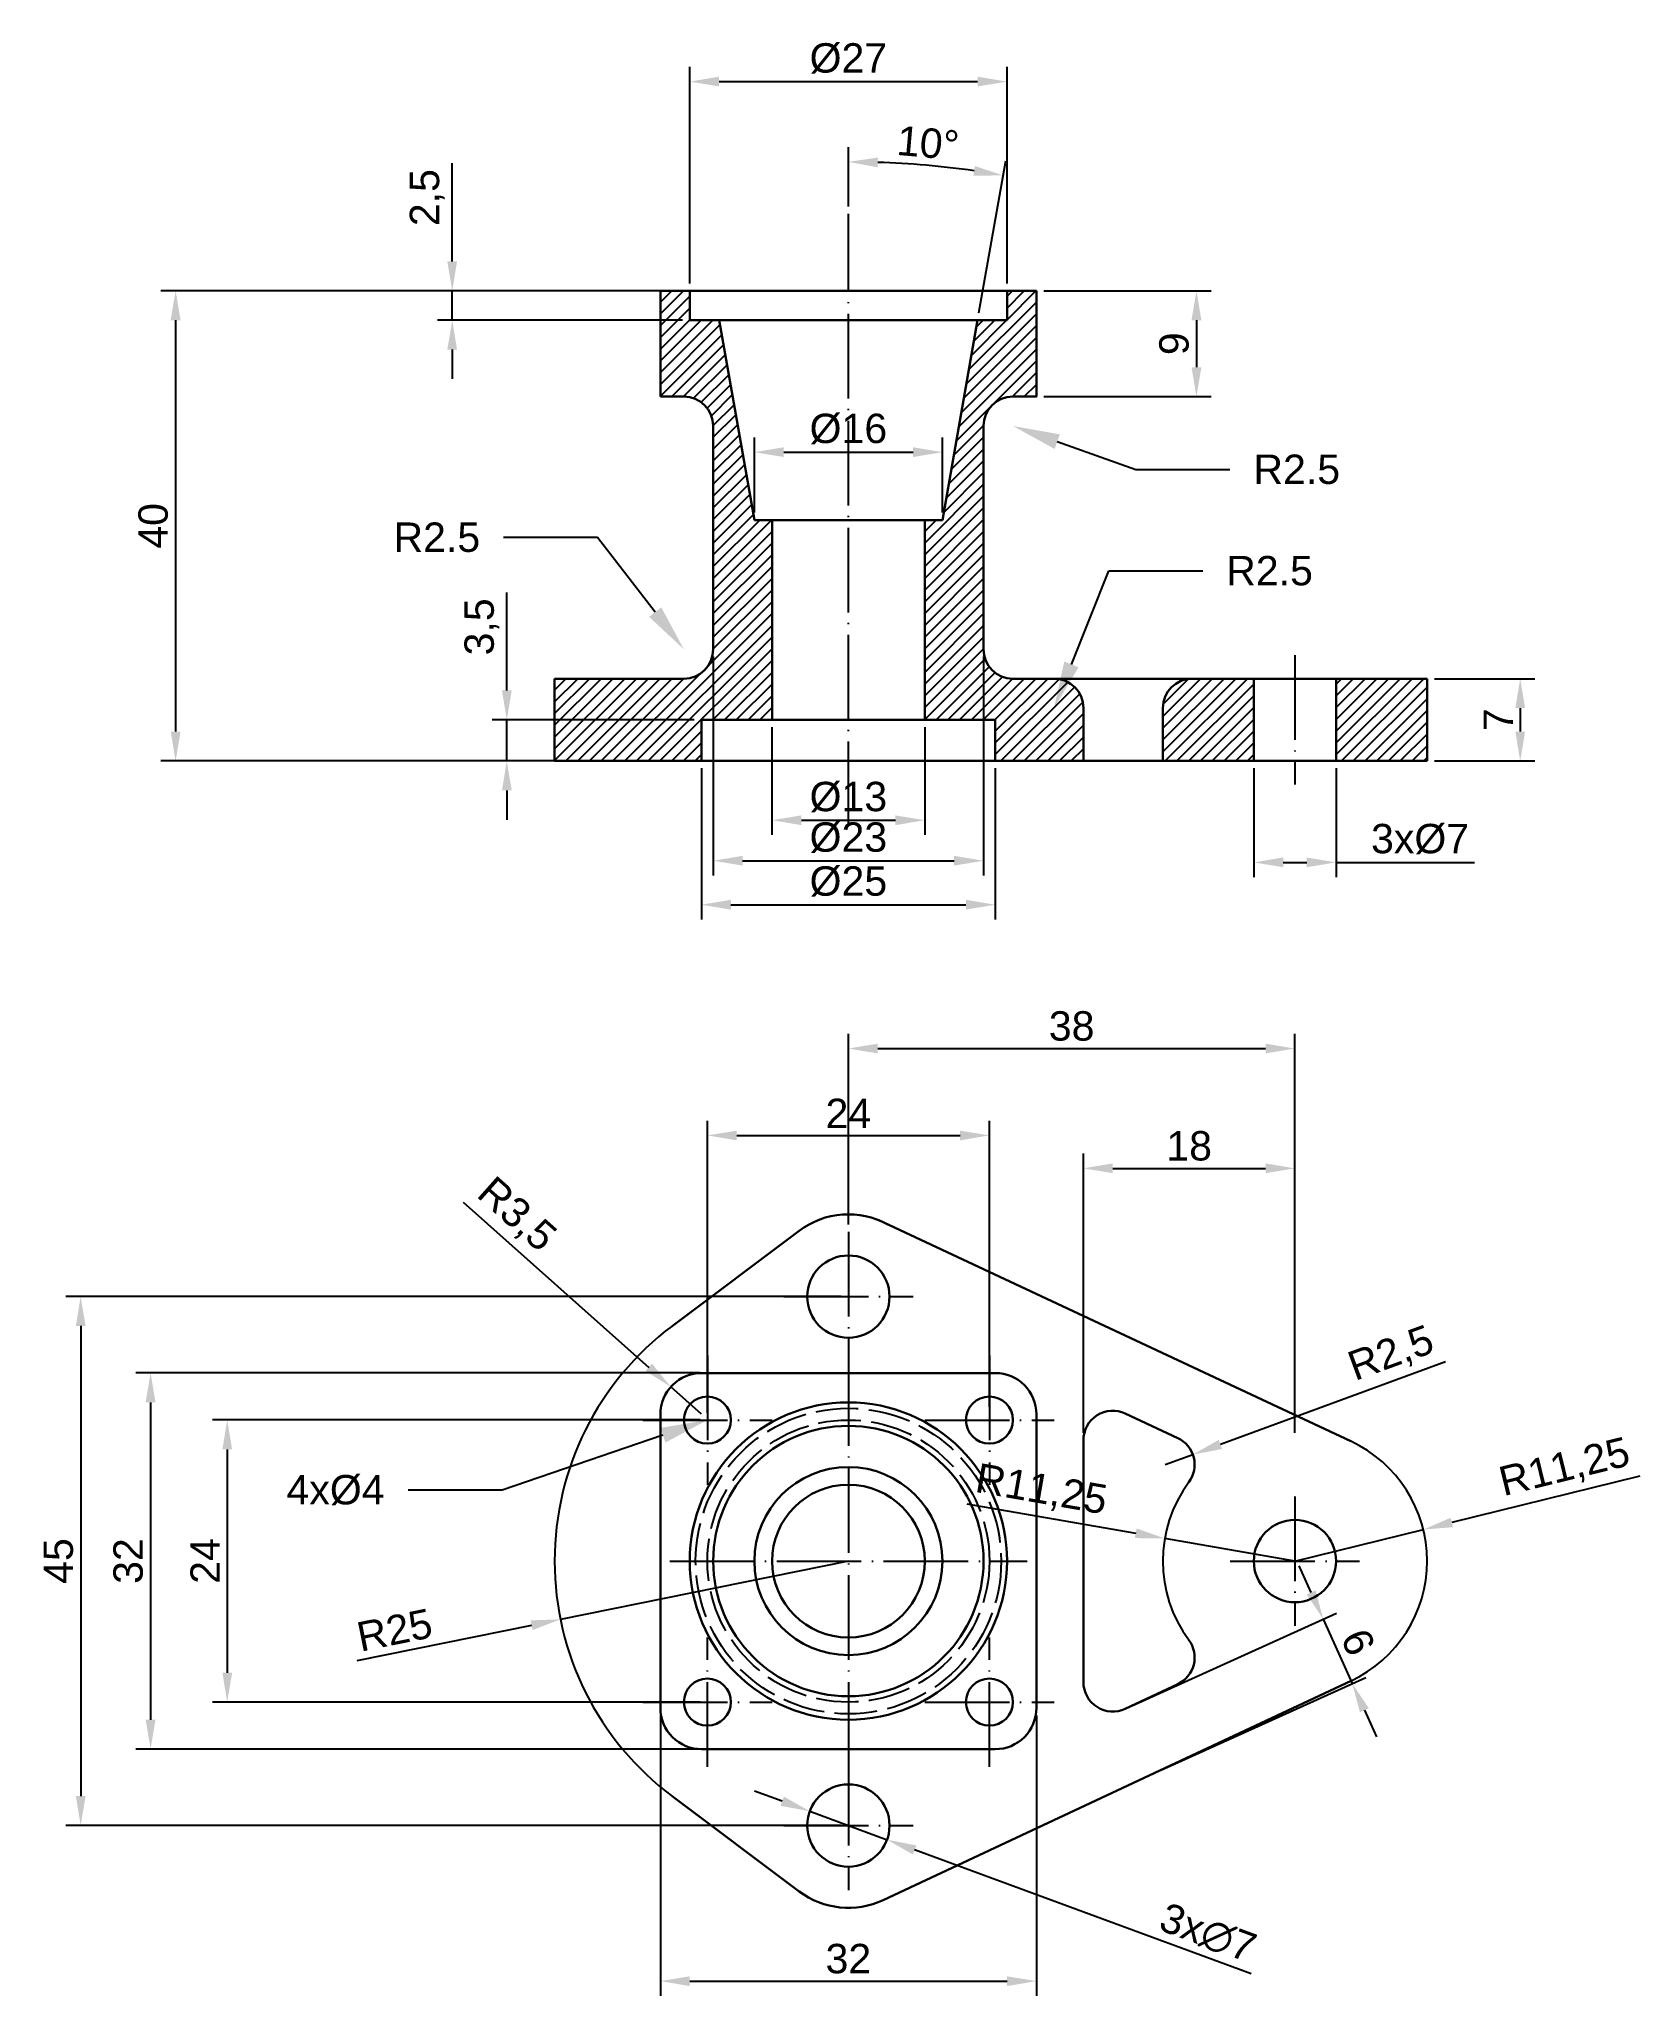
# Model space of a CAD drawing. Header units: millimetres. Extents: x 71 to 208, y 0 to 167.
import ezdxf
from ezdxf import colors
from ezdxf.entities.mleader import LeaderData, LeaderLine
from ezdxf.math import Vec2, Vec3

# ---------------------------------------------------------------- set-up
doc = ezdxf.new("R2010")
doc.units = ezdxf.units.MM
doc.linetypes.add('ACAD_ISO02W100', pattern=[15, 12, -3])
doc.linetypes.add('ACAD_ISO04W100', pattern=[30, 24, -3, 0, -3])
doc.layers.add('AM_0', color=7, linetype='Continuous', lineweight=30)
for name, color, linetype in [('AM_5', 3, 'Continuous'), ('AM_7', 4, 'ACAD_ISO04W100'), ('AM_8', 1, 'Continuous'), ('AM_h', 6, 'ACAD_ISO02W100')]:
    doc.layers.add(name, color=color, linetype=linetype)
doc.styles.get("Standard").update_dxf_attribs({"font": 'arial.ttf'})
doc.dimstyles.new('ISO-25', dxfattribs={"dimtxt": 2.5, "dimasz": 2.5, "dimexe": 1.25, "dimexo": 0.625, "dimtad": 1, "dimtxsty": 'Standard', "dimcen": 2.5, "dimadec": 0, "dimazin": 0, "dimtfac": 1, "dimtmove": 0, "dimatfit": 3, "dimfxl": 1, "dimarcsym": 0})

# ---------------------------------------------------------------- blocks, each defined once
blk = doc.blocks.new('*D2')
at = {"layer": 'AM_5', "color": 0, "lineweight": -2, "ltscale": 0.3}
for p, q in [((190.18, 112.24), (198.72, 112.24)), ((197.47, 109.74), (197.47, 107.74)), ((190.18, 105.24), (198.72, 105.24))]:
    blk.add_line(p, q, dxfattribs=at)
at = {"layer": 'AM_5', "color": 0, "ltscale": 0.3}
for points in [[(197.06, 109.74), (197.89, 109.74), (197.47, 112.24)], [(197.06, 107.74), (197.89, 107.74), (197.47, 105.24)]]:
    blk.add_solid(points, dxfattribs=at)
at = {"layer": 'Defpoints', "color": 0, "ltscale": 0.3, "transparency": 16777216}
for p in [(189.55, 112.24), (189.55, 105.24), (197.47, 105.24)]:
    blk.add_point(p, dxfattribs=at)
at = {"layer": 'AM_5', "color": 0, "ltscale": 0.3, "insert": (195.6, 108.74), "char_height": 2.5, "attachment_point": 5, "rotation": 90}
blk.add_mtext('7', dxfattribs=at)
blk = doc.blocks.new('*D3')
at = {"layer": 'AM_5', "color": 0, "lineweight": -2, "ltscale": 0.3, "transparency": 16777216}
for p, q in [((174.8, 104.62), (174.8, 95.36)), ((181.8, 104.62), (181.8, 95.36)), ((177.3, 96.61), (179.3, 96.61)), ((181.8, 96.61), (193.59, 96.61))]:
    blk.add_line(p, q, dxfattribs=at)
at = {"layer": 'AM_5', "color": 0, "ltscale": 0.3, "transparency": 16777216}
for points in [[(177.3, 97.03), (177.3, 96.2), (174.8, 96.61)], [(179.3, 97.03), (179.3, 96.2), (181.8, 96.61)]]:
    blk.add_solid(points, dxfattribs=at)
at = {"layer": 'Defpoints', "color": 0, "ltscale": 0.3, "transparency": 16777216}
for p in [(174.8, 105.24), (181.8, 105.24), (181.8, 96.61)]:
    blk.add_point(p, dxfattribs=at)
at = {"layer": 'AM_5', "color": 0, "ltscale": 0.3, "transparency": 16777216, "insert": (188.95, 98.59), "char_height": 2.5, "attachment_point": 5}
blk.add_mtext('3x%%C7', dxfattribs=at)
blk = doc.blocks.new('*D4')
at = {"layer": 'AM_5', "color": 0, "lineweight": -2, "ltscale": 0.3, "transparency": 16777216}
for p, q in [((127.8, 104.62), (127.8, 91.76)), ((152.8, 104.62), (152.8, 91.76)), ((130.3, 93.01), (150.3, 93.01))]:
    blk.add_line(p, q, dxfattribs=at)
at = {"layer": 'AM_5', "color": 0, "ltscale": 0.3, "transparency": 16777216}
for points in [[(130.3, 93.43), (130.3, 92.59), (127.8, 93.01)], [(150.3, 93.43), (150.3, 92.59), (152.8, 93.01)]]:
    blk.add_solid(points, dxfattribs=at)
at = {"layer": 'Defpoints', "color": 0, "ltscale": 0.3, "transparency": 16777216}
for p in [(127.8, 105.24), (152.8, 105.24), (152.8, 93.01)]:
    blk.add_point(p, dxfattribs=at)
at = {"layer": 'AM_5', "color": 0, "ltscale": 0.3, "transparency": 16777216, "insert": (140.3, 94.98), "char_height": 2.5, "attachment_point": 5}
blk.add_mtext('%%C25', dxfattribs=at)
blk = doc.blocks.new('*D5')
at = {"layer": 'AM_5', "color": 0, "lineweight": -2, "ltscale": 0.3, "transparency": 16777216}
for p, q in [((128.8, 114.12), (128.8, 95.5)), ((151.8, 114.12), (151.8, 95.5)), ((131.3, 96.75), (149.3, 96.75))]:
    blk.add_line(p, q, dxfattribs=at)
at = {"layer": 'AM_5', "color": 0, "ltscale": 0.3, "transparency": 16777216}
for points in [[(131.3, 97.17), (131.3, 96.34), (128.8, 96.75)], [(149.3, 97.17), (149.3, 96.34), (151.8, 96.75)]]:
    blk.add_solid(points, dxfattribs=at)
at = {"layer": 'Defpoints', "color": 0, "ltscale": 0.3, "transparency": 16777216}
for p in [(128.8, 114.74), (151.8, 114.74), (151.8, 96.75)]:
    blk.add_point(p, dxfattribs=at)
at = {"layer": 'AM_5', "color": 0, "ltscale": 0.3, "transparency": 16777216, "insert": (140.3, 98.72), "char_height": 2.5, "attachment_point": 5}
blk.add_mtext('%%C23', dxfattribs=at)
blk = doc.blocks.new('*D6')
at = {"layer": 'AM_5', "color": 0, "lineweight": -2, "ltscale": 0.3, "transparency": 16777216}
for p, q in [((133.8, 108.12), (133.8, 98.95)), ((146.8, 108.12), (146.8, 98.95)), ((136.3, 100.2), (144.3, 100.2))]:
    blk.add_line(p, q, dxfattribs=at)
at = {"layer": 'AM_5', "color": 0, "ltscale": 0.3, "transparency": 16777216}
for points in [[(136.3, 100.61), (136.3, 99.78), (133.8, 100.2)], [(144.3, 100.61), (144.3, 99.78), (146.8, 100.2)]]:
    blk.add_solid(points, dxfattribs=at)
at = {"layer": 'Defpoints', "color": 0, "ltscale": 0.3, "transparency": 16777216}
for p in [(133.8, 108.74), (146.8, 108.74), (146.8, 100.2)]:
    blk.add_point(p, dxfattribs=at)
at = {"layer": 'AM_5', "color": 0, "ltscale": 0.3, "transparency": 16777216, "insert": (140.3, 102.17), "char_height": 2.5, "attachment_point": 5}
blk.add_mtext('%%C13', dxfattribs=at)
blk = doc.blocks.new('*D7')
at = {"layer": 'AM_5', "color": 0, "lineweight": -2, "ltscale": 0.3, "transparency": 16777216}
for p, q in [((111.23, 111.24), (111.23, 119.56)), ((127.18, 108.74), (109.98, 108.74)), ((111.23, 105.24), (111.23, 108.74)), ((127.18, 105.24), (109.98, 105.24)), ((111.23, 102.74), (111.23, 100.24))]:
    blk.add_line(p, q, dxfattribs=at)
at = {"layer": 'AM_5', "color": 0, "ltscale": 0.3, "transparency": 16777216}
for points in [[(110.82, 111.24), (111.65, 111.24), (111.23, 108.74)], [(110.82, 102.74), (111.65, 102.74), (111.23, 105.24)]]:
    blk.add_solid(points, dxfattribs=at)
at = {"layer": 'Defpoints', "color": 0, "ltscale": 0.3, "transparency": 16777216}
for p in [(111.23, 108.74), (127.8, 108.74), (127.8, 105.24)]:
    blk.add_point(p, dxfattribs=at)
at = {"layer": 'AM_5', "color": 0, "ltscale": 0.3, "transparency": 16777216, "insert": (109.11, 116.65), "char_height": 2.5, "attachment_point": 5, "rotation": 90}
blk.add_mtext('3,5', dxfattribs=at)
blk = doc.blocks.new('*D8')
at = {"layer": 'AM_5', "color": 0, "lineweight": -2, "ltscale": 0.3, "transparency": 16777216}
for p, q in [((123.68, 145.24), (81.8, 145.24)), ((83.05, 142.74), (83.05, 107.74)), ((123.68, 105.24), (81.8, 105.24))]:
    blk.add_line(p, q, dxfattribs=at)
at = {"layer": 'AM_5', "color": 0, "ltscale": 0.3, "transparency": 16777216}
for points in [[(82.63, 142.74), (83.47, 142.74), (83.05, 145.24)], [(82.63, 107.74), (83.47, 107.74), (83.05, 105.24)]]:
    blk.add_solid(points, dxfattribs=at)
at = {"layer": 'Defpoints', "color": 0, "ltscale": 0.3, "transparency": 16777216}
for p in [(124.3, 145.24), (83.05, 105.24), (124.3, 105.24)]:
    blk.add_point(p, dxfattribs=at)
at = {"layer": 'AM_5', "color": 0, "ltscale": 0.3, "transparency": 16777216, "insert": (81.15, 125.24), "char_height": 2.5, "attachment_point": 5, "rotation": 90}
blk.add_mtext('40', dxfattribs=at)
blk = doc.blocks.new('*D9')
at = {"layer": 'AM_5', "color": 0, "lineweight": -2, "ltscale": 0.3, "transparency": 16777216}
for p, q in [((106.59, 147.74), (106.59, 156.1)), ((126.18, 145.24), (105.34, 145.24)), ((106.59, 142.74), (106.59, 145.24)), ((126.18, 142.74), (105.34, 142.74)), ((106.59, 140.24), (106.59, 137.74))]:
    blk.add_line(p, q, dxfattribs=at)
at = {"layer": 'AM_5', "color": 0, "ltscale": 0.3, "transparency": 16777216}
for points in [[(106.17, 147.74), (107, 147.74), (106.59, 145.24)], [(106.17, 140.24), (107, 140.24), (106.59, 142.74)]]:
    blk.add_solid(points, dxfattribs=at)
at = {"layer": 'Defpoints', "color": 0, "ltscale": 0.3, "transparency": 16777216}
for p in [(106.59, 145.24), (126.8, 145.24), (126.8, 142.74)]:
    blk.add_point(p, dxfattribs=at)
at = {"layer": 'AM_5', "color": 0, "ltscale": 0.3, "transparency": 16777216, "insert": (104.46, 153.17), "char_height": 2.5, "attachment_point": 5, "rotation": 90}
blk.add_mtext('2,5', dxfattribs=at)
blk = doc.blocks.new('*D10')
at = {"layer": 'AM_5', "color": 0, "lineweight": -2, "ltscale": 0.3, "transparency": 16777216}
for p, q in [((156.93, 145.24), (171.17, 145.24)), ((169.92, 142.74), (169.92, 138.74)), ((156.93, 136.24), (171.17, 136.24))]:
    blk.add_line(p, q, dxfattribs=at)
at = {"layer": 'AM_5', "color": 0, "ltscale": 0.3, "transparency": 16777216}
for points in [[(169.5, 142.74), (170.34, 142.74), (169.92, 145.24)], [(169.5, 138.74), (170.34, 138.74), (169.92, 136.24)]]:
    blk.add_solid(points, dxfattribs=at)
at = {"layer": 'Defpoints', "color": 0, "ltscale": 0.3, "transparency": 16777216}
for p in [(156.3, 145.24), (156.3, 136.24), (169.92, 136.24)]:
    blk.add_point(p, dxfattribs=at)
at = {"layer": 'AM_5', "color": 0, "ltscale": 0.3, "transparency": 16777216, "insert": (168.02, 140.74), "char_height": 2.5, "attachment_point": 5, "rotation": 90}
blk.add_mtext('9', dxfattribs=at)
blk = doc.blocks.new('*D11')
at = {"layer": 'AM_5', "color": 0, "lineweight": -2, "ltscale": 0.3, "transparency": 16777216}
for p, q in [((132.3, 126.37), (132.3, 132.76)), ((148.3, 126.37), (148.3, 132.76)), ((134.8, 131.51), (145.8, 131.51))]:
    blk.add_line(p, q, dxfattribs=at)
at = {"layer": 'AM_5', "color": 0, "ltscale": 0.3, "transparency": 16777216}
for points in [[(134.8, 131.93), (134.8, 131.1), (132.3, 131.51)], [(145.8, 131.93), (145.8, 131.1), (148.3, 131.51)]]:
    blk.add_solid(points, dxfattribs=at)
at = {"layer": 'Defpoints', "color": 0, "ltscale": 0.3, "transparency": 16777216}
for p in [(148.3, 131.51), (132.3, 125.74), (148.3, 125.74)]:
    blk.add_point(p, dxfattribs=at)
at = {"layer": 'AM_5', "color": 0, "ltscale": 0.3, "transparency": 16777216, "insert": (140.3, 133.49), "char_height": 2.5, "attachment_point": 5}
blk.add_mtext('%%C16', dxfattribs=at)
blk = doc.blocks.new('*D12')
at = {"layer": 'AM_5', "color": 0, "lineweight": -2, "ltscale": 0.3, "transparency": 16777216}
for p, q in [((126.8, 145.87), (126.8, 164.29)), ((153.8, 145.87), (153.8, 164.29)), ((129.3, 163.04), (151.3, 163.04))]:
    blk.add_line(p, q, dxfattribs=at)
at = {"layer": 'AM_5', "color": 0, "ltscale": 0.3, "transparency": 16777216}
for points in [[(129.3, 163.46), (129.3, 162.63), (126.8, 163.04)], [(151.3, 163.46), (151.3, 162.63), (153.8, 163.04)]]:
    blk.add_solid(points, dxfattribs=at)
at = {"layer": 'Defpoints', "color": 0, "ltscale": 0.3, "transparency": 16777216}
for p in [(153.8, 163.04), (126.8, 145.24), (153.8, 145.24)]:
    blk.add_point(p, dxfattribs=at)
at = {"layer": 'AM_5', "color": 0, "ltscale": 0.3, "transparency": 16777216, "insert": (140.3, 165.01), "char_height": 2.5, "attachment_point": 5}
blk.add_mtext('%%C27', dxfattribs=at)
blk = doc.blocks.new('*D13')
at = {"layer": 'AM_5', "color": 0, "lineweight": -2, "ltscale": 0.3, "transparency": 16777216}
for p, q in [((140.3, 152.42), (140.3, 157.46)), ((151.41, 143.36), (153.69, 156.29))]:
    blk.add_line(p, q, dxfattribs=at)
blk.add_arc((140.3, 80.37), 75.84, 81.8889, 88.1111, dxfattribs=at)
at = {"layer": 'AM_5', "color": 0, "ltscale": 0.3, "transparency": 16777216}
for points in [[(142.79, 155.75), (142.81, 156.58), (140.3, 156.21)], [(151.07, 155.86), (150.94, 155.04), (153.47, 155.06)]]:
    blk.add_solid(points, dxfattribs=at)
at = {"layer": 'Defpoints', "color": 0, "ltscale": 0.3, "transparency": 16777216}
for p in [(149.11, 155.7), (140.3, 151.8), (151.3, 142.74), (148.3, 125.74), (140.3, 99.69)]:
    blk.add_point(p, dxfattribs=at)
at = {"layer": 'AM_5', "color": 0, "ltscale": 0.3, "transparency": 16777216, "insert": (147.08, 157.81), "char_height": 2.5, "attachment_point": 5, "rotation": 355}
blk.add_mtext('10°', dxfattribs=at)
blk = doc.blocks.new('*D14')
at = {"layer": 'AM_5', "color": 0, "lineweight": -2, "ltscale": 0.3, "transparency": 16777216}
for p, q in [((160.3, 48.09), (160.3, 71.83)), ((178.3, 48.09), (178.3, 71.83)), ((162.8, 70.58), (175.8, 70.58))]:
    blk.add_line(p, q, dxfattribs=at)
at = {"layer": 'AM_5', "color": 0, "ltscale": 0.3, "transparency": 16777216}
for points in [[(162.8, 71), (162.8, 70.17), (160.3, 70.58)], [(175.8, 71), (175.8, 70.17), (178.3, 70.58)]]:
    blk.add_solid(points, dxfattribs=at)
at = {"layer": 'Defpoints', "color": 0, "ltscale": 0.3, "transparency": 16777216}
for p in [(178.3, 70.58), (160.3, 47.46), (178.3, 47.46)]:
    blk.add_point(p, dxfattribs=at)
at = {"layer": 'AM_5', "color": 0, "ltscale": 0.3, "transparency": 16777216, "insert": (169.3, 72.48), "char_height": 2.5, "attachment_point": 5}
blk.add_mtext('18', dxfattribs=at)
blk = doc.blocks.new('*D15')
at = {"layer": 'AM_5', "color": 0, "lineweight": -2, "ltscale": 0.3, "transparency": 16777216}
for p, q in [((140.3, 65.79), (140.3, 82.02)), ((178.3, 65.79), (178.3, 82.02)), ((142.8, 80.77), (175.8, 80.77))]:
    blk.add_line(p, q, dxfattribs=at)
at = {"layer": 'AM_5', "color": 0, "ltscale": 0.3, "transparency": 16777216}
for points in [[(142.8, 81.19), (142.8, 80.36), (140.3, 80.77)], [(175.8, 81.19), (175.8, 80.36), (178.3, 80.77)]]:
    blk.add_solid(points, dxfattribs=at)
at = {"layer": 'Defpoints', "color": 0, "ltscale": 0.3, "transparency": 16777216}
for p in [(178.3, 80.77), (140.3, 65.17), (178.3, 65.17)]:
    blk.add_point(p, dxfattribs=at)
at = {"layer": 'AM_5', "color": 0, "ltscale": 0.3, "transparency": 16777216, "insert": (159.3, 82.68), "char_height": 2.5, "attachment_point": 5}
blk.add_mtext('38', dxfattribs=at)
blk = doc.blocks.new('*D16')
at = {"layer": 'AM_5', "color": 0, "lineweight": -2, "ltscale": 0.3, "transparency": 16777216}
for p, q in [((124.3, 24.04), (124.3, 0.18)), ((156.3, 24.04), (156.3, 0.18)), ((126.8, 1.43), (153.8, 1.43))]:
    blk.add_line(p, q, dxfattribs=at)
at = {"layer": 'AM_5', "color": 0, "ltscale": 0.3, "transparency": 16777216}
for points in [[(126.8, 1.84), (126.8, 1.01), (124.3, 1.43)], [(153.8, 1.84), (153.8, 1.01), (156.3, 1.43)]]:
    blk.add_solid(points, dxfattribs=at)
at = {"layer": 'Defpoints', "color": 0, "ltscale": 0.3, "transparency": 16777216}
for p in [(124.3, 24.67), (156.3, 24.67), (156.3, 1.43)]:
    blk.add_point(p, dxfattribs=at)
at = {"layer": 'AM_5', "color": 0, "ltscale": 0.3, "transparency": 16777216, "insert": (140.3, 3.33), "char_height": 2.5, "attachment_point": 5}
blk.add_mtext('32', dxfattribs=at)
blk = doc.blocks.new('*D17')
at = {"layer": 'AM_5', "color": 0, "lineweight": -2, "ltscale": 0.3, "transparency": 16777216}
for p, q in [((139.68, 59.67), (73.72, 59.67)), ((74.97, 57.17), (74.97, 17.17)), ((139.68, 14.67), (73.72, 14.67))]:
    blk.add_line(p, q, dxfattribs=at)
at = {"layer": 'AM_5', "color": 0, "ltscale": 0.3, "transparency": 16777216}
for points in [[(74.56, 57.17), (75.39, 57.17), (74.97, 59.67)], [(74.56, 17.17), (75.39, 17.17), (74.97, 14.67)]]:
    blk.add_solid(points, dxfattribs=at)
at = {"layer": 'Defpoints', "color": 0, "ltscale": 0.3, "transparency": 16777216}
for p in [(140.3, 59.67), (74.97, 14.67), (140.3, 14.67)]:
    blk.add_point(p, dxfattribs=at)
at = {"layer": 'AM_5', "color": 0, "ltscale": 0.3, "transparency": 16777216, "insert": (73.08, 37.17), "char_height": 2.5, "attachment_point": 5, "rotation": 90}
blk.add_mtext('45', dxfattribs=at)
blk = doc.blocks.new('*D19')
at = {"layer": 'AM_5', "color": 0, "lineweight": -2, "ltscale": 0.3, "transparency": 16777216}
for p, q in [((179.68, 34.5), (178.65, 36.77)), ((164.43, 24.86), (181.84, 32.73)), ((180.71, 32.22), (183.18, 26.75)), ((166.9, 19.39), (184.32, 27.27)), ((184.21, 24.47), (185.24, 22.2))]:
    blk.add_line(p, q, dxfattribs=at)
at = {"layer": 'AM_5', "color": 0, "ltscale": 0.3, "transparency": 16777216}
for points in [[(180.06, 34.67), (179.3, 34.33), (180.71, 32.22)], [(184.59, 24.64), (183.83, 24.3), (183.18, 26.75)]]:
    blk.add_solid(points, dxfattribs=at)
at = {"layer": 'Defpoints', "color": 0, "ltscale": 0.3, "transparency": 16777216}
for p in [(183.18, 26.75), (163.86, 24.6), (166.33, 19.14)]:
    blk.add_point(p, dxfattribs=at)
at = {"layer": 'AM_5', "color": 0, "ltscale": 0.3, "transparency": 16777216, "insert": (183.67, 30.27), "char_height": 2.5, "attachment_point": 5, "rotation": 294.3297}
blk.add_mtext('6', dxfattribs=at)
blk = doc.blocks.new('*D20')
at = {"layer": 'AM_5', "color": 0, "lineweight": -2, "ltscale": 0.3, "transparency": 16777216}
for p, q in [((128.3, 49.79), (128.3, 74.63)), ((130.8, 73.38), (149.8, 73.38)), ((152.3, 50.29), (152.3, 74.63))]:
    blk.add_line(p, q, dxfattribs=at)
at = {"layer": 'AM_5', "color": 0, "ltscale": 0.3, "transparency": 16777216}
for points in [[(130.8, 73.79), (130.8, 72.96), (128.3, 73.38)], [(149.8, 73.79), (149.8, 72.96), (152.3, 73.38)]]:
    blk.add_solid(points, dxfattribs=at)
at = {"layer": 'Defpoints', "color": 0, "ltscale": 0.3, "transparency": 16777216}
for p in [(152.3, 73.38), (128.3, 49.17), (152.3, 49.67)]:
    blk.add_point(p, dxfattribs=at)
at = {"layer": 'AM_5', "color": 0, "ltscale": 0.3, "transparency": 16777216, "insert": (140.3, 75.26), "char_height": 2.5, "attachment_point": 5}
blk.add_mtext('24', dxfattribs=at)
blk = doc.blocks.new('*D21')
at = {"layer": 'AM_5', "color": 0, "lineweight": -2, "ltscale": 0.3, "transparency": 16777216}
for p, q in [((127.68, 49.17), (86.19, 49.17)), ((87.44, 46.67), (87.44, 27.67)), ((127.68, 25.17), (86.19, 25.17))]:
    blk.add_line(p, q, dxfattribs=at)
at = {"layer": 'AM_5', "color": 0, "ltscale": 0.3, "transparency": 16777216}
for points in [[(87.03, 46.67), (87.86, 46.67), (87.44, 49.17)], [(87.03, 27.67), (87.86, 27.67), (87.44, 25.17)]]:
    blk.add_solid(points, dxfattribs=at)
at = {"layer": 'Defpoints', "color": 0, "ltscale": 0.3, "transparency": 16777216}
for p in [(128.3, 49.17), (87.44, 25.17), (128.3, 25.17)]:
    blk.add_point(p, dxfattribs=at)
at = {"layer": 'AM_5', "color": 0, "ltscale": 0.3, "transparency": 16777216, "insert": (85.56, 37.17), "char_height": 2.5, "attachment_point": 5, "rotation": 90}
blk.add_mtext('24', dxfattribs=at)
blk = doc.blocks.new('*D22')
at = {"layer": 'AM_5', "color": 0, "lineweight": -2, "ltscale": 0.3, "transparency": 16777216}
for p, q in [((127.68, 53.17), (79.67, 53.17)), ((80.92, 50.67), (80.92, 23.67)), ((127.68, 21.17), (79.67, 21.17))]:
    blk.add_line(p, q, dxfattribs=at)
at = {"layer": 'AM_5', "color": 0, "ltscale": 0.3, "transparency": 16777216}
for points in [[(80.5, 50.67), (81.34, 50.67), (80.92, 53.17)], [(80.5, 23.67), (81.34, 23.67), (80.92, 21.17)]]:
    blk.add_solid(points, dxfattribs=at)
at = {"layer": 'Defpoints', "color": 0, "ltscale": 0.3, "transparency": 16777216}
for p in [(128.3, 53.17), (80.92, 21.17), (128.3, 21.17)]:
    blk.add_point(p, dxfattribs=at)
at = {"layer": 'AM_5', "color": 0, "ltscale": 0.3, "transparency": 16777216, "insert": (79.02, 37.17), "char_height": 2.5, "attachment_point": 5, "rotation": 90}
blk.add_mtext('32', dxfattribs=at)
blk = doc.blocks.new('*D23')
at = {"layer": 'AM_5', "color": 0, "lineweight": -2, "ltscale": 0.3, "transparency": 16777216}
for p, q in [((140.3, 37.17), (115.8, 32.21)), ((98.51, 28.71), (113.35, 31.71))]:
    blk.add_line(p, q, dxfattribs=at)
at = {"layer": 'AM_5', "color": 0, "ltscale": 0.3, "transparency": 16777216}
blk.add_solid([(113.26, 32.12), (113.43, 31.3), (115.8, 32.21)], dxfattribs=at)
at = {"layer": 'Defpoints', "color": 0, "ltscale": 0.3, "transparency": 16777216}
for p in [(140.3, 37.17), (115.8, 32.21)]:
    blk.add_point(p, dxfattribs=at)
at = {"layer": 'AM_5', "color": 0, "ltscale": 0.3, "transparency": 16777216, "insert": (101.68, 31.29), "char_height": 2.5, "attachment_point": 5, "rotation": 11.443}
blk.add_mtext('R25', dxfattribs=at)
blk = doc.blocks.new('*D24')
at = {"layer": 'AM_5', "color": 0, "lineweight": -2, "ltscale": 0.3, "transparency": 16777216}
for p, q in [((107.51, 67.69), (123.31, 53.65)), ((127.8, 49.67), (125.18, 51.99))]:
    blk.add_line(p, q, dxfattribs=at)
at = {"layer": 'AM_5', "color": 0, "ltscale": 0.3, "transparency": 16777216}
blk.add_solid([(123.59, 53.96), (123.04, 53.34), (125.18, 51.99)], dxfattribs=at)
at = {"layer": 'Defpoints', "color": 0, "ltscale": 0.3, "transparency": 16777216}
for p in [(125.18, 51.99), (127.8, 49.67)]:
    blk.add_point(p, dxfattribs=at)
at = {"layer": 'AM_5', "color": 0, "ltscale": 0.3, "transparency": 16777216, "insert": (111.99, 66.55), "char_height": 2.5, "attachment_point": 5, "rotation": 318.3873}
blk.add_mtext('R3,5', dxfattribs=at)
blk = doc.blocks.new('*D25')
at = {"layer": 'AM_5', "color": 0, "lineweight": -2, "ltscale": 0.3, "transparency": 16777216}
for p, q in [((191.1, 54.11), (171.96, 47.09)), ((167.27, 45.37), (169.61, 46.23))]:
    blk.add_line(p, q, dxfattribs=at)
at = {"layer": 'AM_5', "color": 0, "ltscale": 0.3, "transparency": 16777216}
blk.add_solid([(171.82, 47.48), (172.1, 46.7), (169.61, 46.23)], dxfattribs=at)
at = {"layer": 'Defpoints', "color": 0, "ltscale": 0.3, "transparency": 16777216}
for p in [(167.27, 45.37), (169.61, 46.23)]:
    blk.add_point(p, dxfattribs=at)
at = {"layer": 'AM_5', "color": 0, "ltscale": 0.3, "transparency": 16777216, "insert": (186.52, 54.7), "char_height": 2.5, "attachment_point": 5, "rotation": 20.1449}
blk.add_mtext('R2,5', dxfattribs=at)
blk = doc.blocks.new('*D26')
at = {"layer": 'AM_5', "color": 0, "lineweight": -2, "ltscale": 0.3, "transparency": 16777216}
for p, q in [((207.65, 44.38), (191.65, 40.45)), ((178.3, 37.17), (189.23, 39.85))]:
    blk.add_line(p, q, dxfattribs=at)
at = {"layer": 'AM_5', "color": 0, "ltscale": 0.3, "transparency": 16777216}
blk.add_solid([(191.55, 40.85), (191.75, 40.05), (189.23, 39.85)], dxfattribs=at)
at = {"layer": 'Defpoints', "color": 0, "ltscale": 0.3, "transparency": 16777216}
for p in [(189.23, 39.85), (178.3, 37.17)]:
    blk.add_point(p, dxfattribs=at)
at = {"layer": 'AM_5', "color": 0, "ltscale": 0.3, "transparency": 16777216, "insert": (201.27, 45.01), "char_height": 2.5, "attachment_point": 5, "rotation": 13.815}
blk.add_mtext('R11,25', dxfattribs=at)
blk = doc.blocks.new('*D27')
at = {"layer": 'AM_5', "color": 0, "lineweight": -2, "ltscale": 0.3, "transparency": 16777216}
for p, q in [((150.38, 42.04), (164.76, 39.53)), ((178.3, 37.17), (167.22, 39.1))]:
    blk.add_line(p, q, dxfattribs=at)
at = {"layer": 'AM_5', "color": 0, "ltscale": 0.3, "transparency": 16777216}
blk.add_solid([(164.83, 39.94), (164.68, 39.12), (167.22, 39.1)], dxfattribs=at)
at = {"layer": 'Defpoints', "color": 0, "ltscale": 0.3, "transparency": 16777216}
for p in [(167.22, 39.1), (178.3, 37.17)]:
    blk.add_point(p, dxfattribs=at)
at = {"layer": 'AM_5', "color": 0, "ltscale": 0.3, "transparency": 16777216, "insert": (156.7, 43.1), "char_height": 2.5, "attachment_point": 5, "rotation": 350.0998}
blk.add_mtext('R11,25', dxfattribs=at)
blk = doc.blocks.new('*D28')
at = {"layer": 'AM_5', "color": 0, "lineweight": -2, "ltscale": 0.3, "transparency": 16777216}
for p, q in [((134.67, 16.74), (132.32, 17.6)), ((137.02, 15.88), (143.59, 13.46)), ((174.57, 2.04), (145.93, 12.59))]:
    blk.add_line(p, q, dxfattribs=at)
at = {"layer": 'AM_5', "color": 0, "ltscale": 0.3, "transparency": 16777216}
for points in [[(134.81, 17.13), (134.53, 16.35), (137.02, 15.88)], [(146.08, 12.98), (145.79, 12.2), (143.59, 13.46)]]:
    blk.add_solid(points, dxfattribs=at)
at = {"layer": 'Defpoints', "color": 0, "ltscale": 0.3, "transparency": 16777216}
for p in [(137.02, 15.88), (143.59, 13.46)]:
    blk.add_point(p, dxfattribs=at)
at = {"layer": 'AM_5', "color": 0, "ltscale": 0.3, "transparency": 16777216, "insert": (170.89, 5.5), "char_height": 2.5, "attachment_point": 5, "rotation": 339.7795}
blk.add_mtext('3x∅7', dxfattribs=at)

msp = doc.modelspace()

# ---------------------------------------------------------------- hatches: boundary and pattern name
at = {"layer": 'AM_8'}
h = msp.add_hatch(dxfattribs=at)
h.set_pattern_fill('JIS_WOOD', color=256)
h.set_pattern_definition([(45, (0, 54.97666), (-0.5, 0.5), [])])
h.paths.add_polyline_path([(133.801, 125.741), (132.301, 125.741), (129.303, 142.741), (126.801, 142.741), (126.801, 145.241), (124.301, 145.241), (124.301, 136.241), (126.301, 136.241, -0.4142136), (128.801, 133.741), (128.801, 114.741, -0.4142136), (126.301, 112.241), (115.301, 112.241), (115.301, 105.241), (127.801, 105.241), (127.801, 108.741), (133.801, 108.741)])
h.paths.add_polyline_path([(151.801, 133.741, -0.4142136), (154.301, 136.241), (156.301, 136.241), (156.301, 145.241), (153.801, 145.241), (153.801, 142.741), (151.298, 142.741), (148.301, 125.741), (146.801, 125.741), (146.801, 108.741), (152.801, 108.741), (152.801, 105.241), (160.301, 105.241), (160.301, 109.741, 0.4142136), (157.801, 112.241), (154.301, 112.241, -0.4142136), (151.801, 114.741)])
h.paths.add_polyline_path([(174.801, 112.241), (169.551, 112.241, 0.4142136), (167.051, 109.741), (167.051, 105.241), (174.801, 105.241)])
h.paths.add_polyline_path([(189.551, 105.241), (189.551, 112.241), (181.801, 112.241), (181.801, 105.241)])

# ---------------------------------------------------------------- linework, layer by layer
for centre, radius, start, end in [((140.301, 37.167), 25, 126.8699, 233.1301), ((178.301, 37.167), 11.25, 295.10746, 64.90933), ((178.301, 37.167), 11.25, 143.37237, 216.64441)]:
    msp.add_arc(centre, radius, start, end)
at = {"layer": 'AM_0'}
for p, q in [((124.301, 145.241), (156.301, 145.241)), ((124.301, 145.241), (124.301, 136.241)), ((126.801, 142.741), (126.801, 145.241)), ((126.801, 145.241), (153.801, 145.241)), ((153.801, 145.241), (153.801, 142.741)), ((156.301, 145.241), (156.301, 136.241)), ((153.801, 142.741), (126.801, 142.741)), ((132.301, 125.741), (129.303, 142.741)), ((129.303, 142.741), (151.298, 142.741)), ((148.301, 125.741), (151.298, 142.741)), ((156.301, 139.241), (156.301, 139.241)), ((124.301, 136.241), (126.301, 136.241)), ((156.301, 136.241), (154.301, 136.241)), ((156.301, 136.241), (156.301, 136.241)), ((128.801, 114.741), (128.801, 133.741)), ((151.801, 114.741), (151.801, 133.741)), ((151.801, 114.741), (151.801, 131.741)), ((148.301, 125.741), (132.301, 125.741)), ((133.801, 108.741), (133.801, 125.741)), ((146.801, 108.741), (146.801, 125.741)), ((115.301, 105.241), (115.301, 112.241)), ((115.301, 112.241), (126.301, 112.241)), ((154.301, 112.241), (157.801, 112.241)), ((157.801, 112.241), (169.551, 112.241)), ((189.551, 112.241), (169.551, 112.241)), ((174.801, 112.241), (174.801, 105.241)), ((181.801, 112.241), (181.801, 105.241)), ((189.551, 112.241), (189.551, 105.241)), ((127.801, 108.741), (127.801, 105.241)), ((127.801, 108.741), (133.801, 108.741)), ((133.801, 108.741), (146.801, 108.741)), ((152.801, 108.741), (146.801, 108.741)), ((152.801, 105.241), (152.801, 108.741)), ((160.301, 109.741), (160.301, 105.241)), ((167.051, 109.741), (167.051, 105.241)), ((115.301, 105.241), (189.551, 105.241)), ((136.101, 65.267), (125.301, 57.167)), ((183.071, 47.355), (142.879, 66.175)), ((168.326, 47.634), (163.861, 49.725)), ((160.301, 47.461), (160.301, 26.867)), ((183.074, 26.98), (143.271, 8.328)), ((168.329, 26.696), (163.862, 24.603)), ((136.101, 9.067), (125.301, 17.167))]:
    msp.add_line(p, q, dxfattribs=at)
msp.add_lwpolyline([(124.301, 49.667), (124.301, 24.667, 0.4142136), (127.801, 21.167), (152.801, 21.167, 0.4142136), (156.301, 24.667), (156.301, 49.667, 0.4142136), (152.801, 53.167), (127.801, 53.167, 0.4142136)], format="xyb", close=True, dxfattribs=at)
for centre, radius in [((140.301, 59.667), 3.5), ((128.301, 49.167), 2), ((140.301, 37.167), 13.5), ((152.301, 49.167), 2), ((140.301, 37.167), 11.5), ((140.301, 37.167), 8), ((140.301, 37.167), 6.5), ((178.301, 37.167), 3.5), ((128.301, 25.167), 2), ((152.301, 25.167), 2), ((140.301, 14.667), 3.5)]:
    msp.add_circle(centre, radius, dxfattribs=at)
for centre, radius, start, end in [((126.301, 133.741), 2.5, 0, 90), ((154.301, 133.741), 2.5, 90, 180), ((126.301, 114.741), 2.5, 270, 0), ((154.301, 114.741), 2.5, 180, 270), ((157.801, 109.741), 2.5, 0, 90), ((169.551, 109.741), 2.5, 90, 180), ((140.301, 59.667), 7, 61.43338, 126.8699), ((162.801, 47.461), 2.5, 64.90933, 180), ((167.266, 45.37), 2.5, 323.37237, 64.90933), ((167.268, 28.96), 2.5, 295.10746, 36.64441), ((162.801, 26.867), 2.5, 180, 295.10746), ((140.301, 14.667), 7, 233.1301, 295.10746)]:
    msp.add_arc(centre, radius, start, end, dxfattribs=at)
at = {"layer": 'AM_7', "ltscale": 0.3}
for p, q in [((140.301, 99.686), (140.301, 151.796)), ((178.301, 114.241), (178.301, 103.241)), ((140.301, 65.167), (140.301, 54.167)), ((134.801, 59.667), (145.801, 59.667)), ((128.301, 54.667), (128.301, 43.667)), ((140.301, 54.167), (140.301, 20.167)), ((152.301, 54.667), (152.301, 43.667)), ((122.801, 49.167), (133.801, 49.167)), ((146.801, 49.167), (157.801, 49.167)), ((178.301, 42.667), (178.301, 31.667)), ((125.101, 37.167), (155.501, 37.167)), ((172.801, 37.167), (183.801, 37.167)), ((128.301, 19.667), (128.301, 30.667)), ((152.301, 19.667), (152.301, 30.667)), ((122.801, 25.167), (133.801, 25.167)), ((146.801, 25.167), (157.801, 25.167)), ((140.301, 20.167), (140.301, 9.167)), ((134.801, 14.667), (145.801, 14.667))]:
    msp.add_line(p, q, dxfattribs=at)
at = {"layer": 'AM_h', "ltscale": 0.3}
for radius in [13, 12]:
    msp.add_circle((140.301, 37.167), radius, dxfattribs=at)

# ---------------------------------------------------------------- dimensions: what is measured, and where the dimension line sits
at = {"layer": 'AM_5', "ltscale": 0.3}
for base, p1, p2, text, picture, middle in [((153.801, 163.042), (126.801, 145.241), (153.801, 145.241), '%%C<>', '*D12', (140.301, 165.014)), ((148.301, 131.515), (132.301, 125.741), (148.301, 125.741), '%%C<>', '*D11', (140.301, 133.486)), ((151.801, 96.752), (128.801, 114.741), (151.801, 114.741), '%%C<>', '*D5', (140.301, 98.723)), ((146.801, 100.196), (133.801, 108.741), (146.801, 108.741), '%%C<>', '*D6', (140.301, 102.167)), ((152.801, 93.009), (127.801, 105.241), (152.801, 105.241), '%%C<>', '*D4', (140.301, 94.98)), ((181.801, 96.615), (174.801, 105.241), (181.801, 105.241), '3x%%C7', '*D3', (188.947, 98.586))]:
    dim = msp.add_linear_dim(base=base, p1=p1, p2=p2, text=text, dimstyle='ISO-25', dxfattribs=at)
    dim.commit()
    dim.dimension.update_dxf_attribs({"geometry": picture, "text_midpoint": middle})
dim = msp.add_angular_dim_2l(base=(149.105, 155.695), line1=((140.301, 99.686), (140.301, 151.796)), line2=((148.301, 125.741), (151.298, 142.741)), dimstyle='ISO-25', dxfattribs=at)
dim.commit()
dim.dimension.update_dxf_attribs({"geometry": '*D13', "text_midpoint": (147.076, 157.814)})
for base, p1, p2, picture, middle in [((106.587, 145.241), (126.801, 142.741), (126.801, 145.241), '*D9', (104.46, 153.173)), ((83.051, 105.241), (124.301, 145.241), (124.301, 105.241), '*D8', (81.15, 125.241)), ((169.922, 136.241), (156.301, 145.241), (156.301, 136.241), '*D10', (168.02, 140.741)), ((111.234, 108.741), (127.801, 105.241), (127.801, 108.741), '*D7', (109.107, 116.65)), ((197.473, 105.241), (189.551, 112.241), (189.551, 105.241), '*D2', (195.598, 108.741)), ((74.972, 14.667), (140.301, 59.667), (140.301, 14.667), '*D17', (73.075, 37.167)), ((80.919, 21.167), (128.301, 53.167), (128.301, 21.167), '*D22', (79.017, 37.167)), ((87.444, 25.167), (128.301, 49.167), (128.301, 25.167), '*D21', (85.564, 37.167))]:
    dim = msp.add_linear_dim(base=base, p1=p1, p2=p2, angle=90, dimstyle='ISO-25', dxfattribs=at)
    dim.commit()
    dim.dimension.update_dxf_attribs({"geometry": picture, "text_midpoint": middle})
for base, p1, p2, picture, middle in [((178.301, 80.773), (140.301, 65.167), (178.301, 65.167), '*D15', (159.301, 82.676)), ((152.301, 73.375), (128.301, 49.167), (152.301, 49.667), '*D20', (140.301, 75.256)), ((178.301, 70.582), (160.301, 47.461), (178.301, 47.461), '*D14', (169.301, 72.483)), ((156.301, 1.425), (124.301, 24.667), (156.301, 24.667), '*D16', (140.301, 3.327))]:
    dim = msp.add_linear_dim(base=base, p1=p1, p2=p2, dimstyle='ISO-25', dxfattribs=at)
    dim.commit()
    dim.dimension.update_dxf_attribs({"geometry": picture, "text_midpoint": middle})
for center, mpoint, picture, middle in [((127.801, 49.667), (125.184, 51.991), '*D24', (110.58, 64.963)), ((167.266, 45.37), (169.613, 46.231), '*D25', (187.248, 52.7)), ((178.301, 37.167), (189.225, 39.853), '*D26', (201.78, 42.94)), ((140.301, 37.167), (115.798, 32.207), '*D23', (102.061, 29.426))]:
    dim = msp.add_radius_dim(center=center, mpoint=mpoint, dimstyle='ISO-25', dxfattribs=at)
    dim.commit()
    dim.dimension.update_dxf_attribs({"geometry": picture, "text_midpoint": middle, "dimtype": 164})
dim = msp.add_radius_dim(center=(178.301, 37.167), mpoint=(167.218, 39.101), dimstyle='ISO-25', dxfattribs=at)
dim.commit()
dim.dimension.update_dxf_attribs({"geometry": '*D27', "text_midpoint": (156.7, 43.096)})
dim = msp.add_aligned_dim(p1=(163.862, 24.603), p2=(166.334, 19.135), distance=18.486, dimstyle='ISO-25', dxfattribs=at)
dim.commit()
dim.dimension.update_dxf_attribs({"geometry": '*D19', "text_midpoint": (183.674, 30.268)})
dim = msp.add_diameter_dim_2p(p1=(137.017, 15.877), p2=(143.585, 13.457), text='3x<>', dimstyle='ISO-25', dxfattribs=at)
dim.commit()
dim.dimension.update_dxf_attribs({"geometry": '*D28', "text_midpoint": (170.211, 3.65), "dimtype": 163})

# ---------------------------------------------------------------- leaders
ml = msp.add_multileader_mtext('Standard', dxfattribs=at)
ml.set_content('R2.5', color=256)
ml.set_leader_properties()
ml.build(insert=Vec2(0, 0))
ctx = ml.context
ctx.base_point, ctx.char_height, ctx.plane_origin = Vec3(172.768, 130.038), 2.5, Vec3(154.301, 133.741)
notes = []
notes.append((ctx, [(0, (1, 1, 0), (164.768, 130.038), (1, 0), 8, [(0, [(154.301, 133.741)], 0, [])])]))
ctx.mtext.insert, ctx.mtext.flow_direction = Vec3(174.768, 131.309), 5
ml = msp.add_multileader_mtext('Standard', dxfattribs=at)
ml.set_content('R2.5', color=256)
ml.set_leader_properties()
ml.build(insert=Vec2(0, 0))
ctx = ml.context
ctx.base_point, ctx.char_height, ctx.plane_origin = Vec3(100.002, 124.259), 2.5, Vec3(126.301, 114.741)
ctx.text_align_type = 2
notes.append((ctx, [(0, (1, 1, 0), (118.965, 124.259), (-1, 0), 8, [(0, [(126.301, 114.741)], 0, [])])]))
ctx.mtext.insert, ctx.mtext.alignment, ctx.mtext.flow_direction = Vec3(108.965, 125.53), 3, 5
ml = msp.add_multileader_mtext('Standard', dxfattribs=at)
ml.set_content('R2.5', color=256)
ml.set_leader_properties()
ml.build(insert=Vec2(0, 0))
ctx = ml.context
ctx.base_point, ctx.char_height, ctx.plane_origin = Vec3(170.452, 121.412), 2.5, Vec3(157.801, 109.741)
notes.append((ctx, [(0, (1, 1, 0), (162.452, 121.412), (1, 0), 8, [(0, [(157.801, 109.741)], 0, [])])]))
ctx.mtext.insert, ctx.mtext.flow_direction = Vec3(172.452, 122.683), 5
ml = msp.add_multileader_mtext('Standard', dxfattribs=at)
ml.set_content('4x%%C4', color=256)
ml.set_leader_properties()
ml.build(insert=Vec2(0, 0))
ctx = ml.context
ctx.base_point, ctx.char_height, ctx.plane_origin = Vec3(90.696, 43.191), 2.5, Vec3(128.301, 49.167)
ctx.text_align_type = 2
notes.append((ctx, [(0, (1, 1, 0), (110.831, 43.191), (-1, 0), 8, [(0, [(128.301, 49.167)], 0, [])])]))
ctx.mtext.insert, ctx.mtext.alignment, ctx.mtext.flow_direction = Vec3(100.831, 44.491), 3, 5
for ctx, leaders in notes:
    for number, flags, end, landing, length, lines in leaders:
        leader = LeaderData()
        leader.index, (leader.has_last_leader_line, leader.has_dogleg_vector, leader.attachment_direction) = number, flags
        leader.last_leader_point, leader.dogleg_vector, leader.dogleg_length = Vec3(end), Vec3(landing), length
        for number, points, colour, breaks in lines:
            line = LeaderLine()
            line.index, line.vertices, line.color, line.breaks = number, Vec3.list(points), colors.encode_raw_color(colour), breaks
            leader.lines.append(line)
        ctx.leaders.append(leader)

doc.saveas('drawing.dxf')
